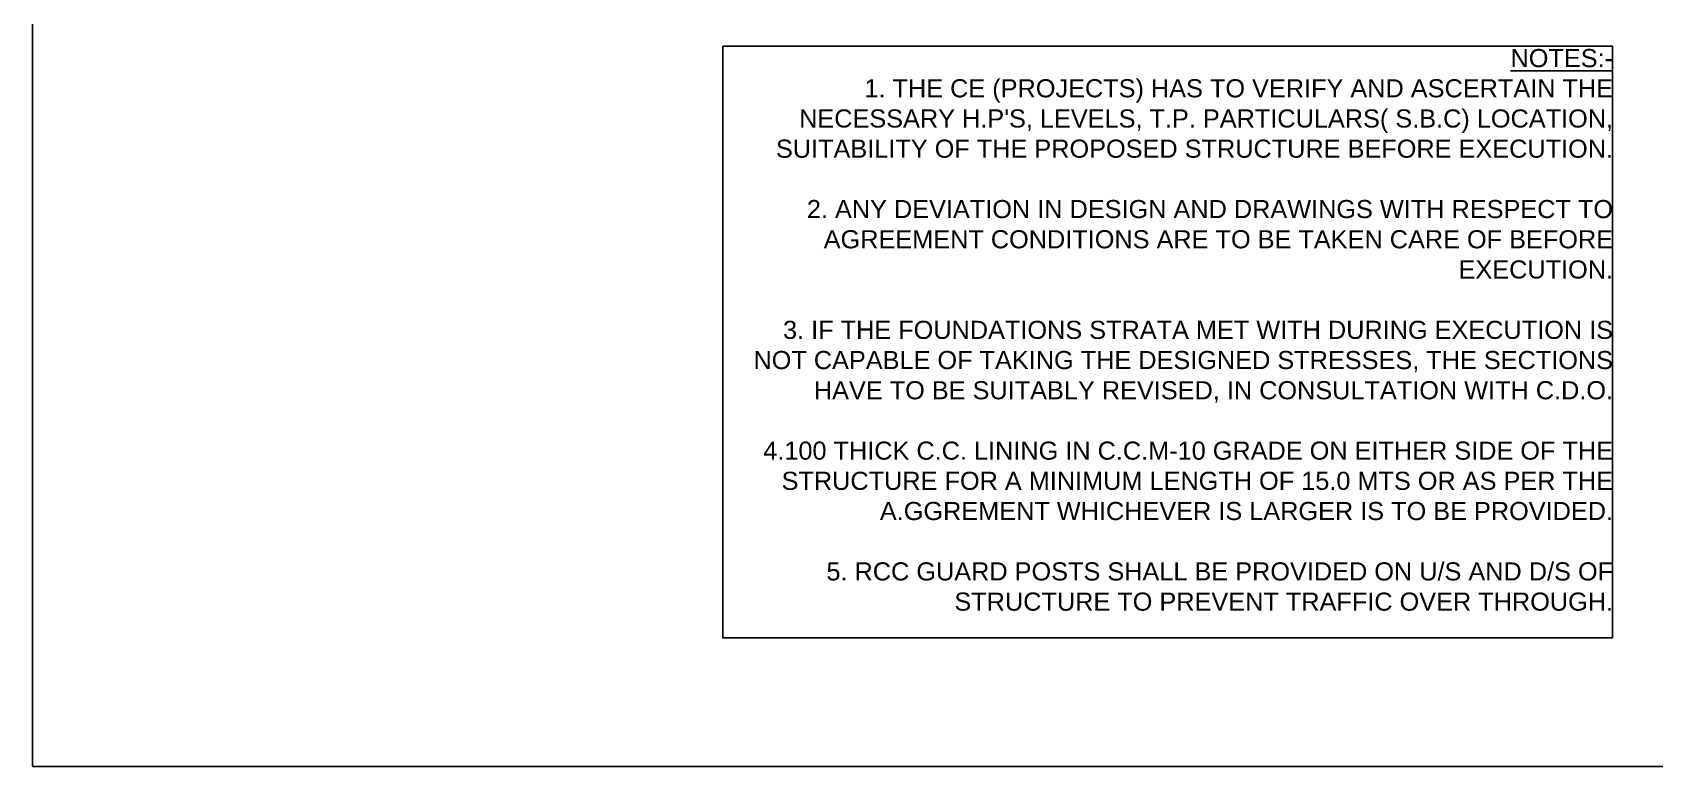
# Model space of a CAD drawing. Header units: millimetres. Extents: x 60706 to 78727, y 12317 to 23622.
# Drawn here: x 60706 to 66084, y 12317 to 14749 of the extents above; entities that cross this region are included whole.
import ezdxf

# ---------------------------------------------------------------- set-up
doc = ezdxf.new("R2010")
doc.units = ezdxf.units.MM
doc.header["$MEASUREMENT"] = 0
doc.linetypes.add('HIDDENX2', pattern=[0.75, 0.5, -0.25])
doc.layers.add('DRAWING', color=7, linetype='Continuous')
doc.styles.get("Standard").update_dxf_attribs({"font": 'ARIAL_1.TTF'})

msp = doc.modelspace()

# ---------------------------------------------------------------- linework, layer by layer
at = {"layer": 'DRAWING', "linetype": 'HIDDENX2'}
msp.add_lwpolyline([(60706.2, 23621.9), (77719.4, 23621.9), (77719.4, 12317.2), (60706.2, 12317.2)], close=True, dxfattribs=at)
at = {"layer": 'DRAWING'}
msp.add_lwpolyline([(62994.7, 14703.1), (65944.3, 14703.1), (65944.3, 12743.2), (62994.7, 12743.2)], close=True, dxfattribs=at)

# ---------------------------------------------------------------- texts
at = {"layer": 'DRAWING', "insert": (65946.6, 14793.9), "char_height": 60, "width": 2915.739, "attachment_point": 3}
msp.add_mtext(" \\P{\\LNOTES:-\\P}1. THE CE (PROJECTS) HAS TO VERIFY AND ASCERTAIN THE NECESSARY H.P'S, LEVELS, T.P. PARTICULARS( S.B.C) LOCATION, SUITABILITY OF THE PROPOSED STRUCTURE BEFORE EXECUTION.\\P \\P2. ANY DEVIATION IN DESIGN AND DRAWINGS WITH RESPECT TO AGREEMENT CONDITIONS ARE TO BE TAKEN CARE OF BEFORE EXECUTION. \\P\\P3. IF THE FOUNDATIONS STRATA MET WITH DURING EXECUTION IS NOT CAPABLE OF TAKING THE DESIGNED STRESSES, THE SECTIONS HAVE TO BE SUITABLY REVISED, IN CONSULTATION WITH C.D.O. \\P\\P4.100 THICK C.C. LINING IN C.C.M-10 GRADE ON EITHER SIDE OF THE STRUCTURE FOR A MINIMUM LENGTH OF 15.0 MTS OR AS PER THE A.GGREMENT WHICHEVER IS LARGER IS TO BE PROVIDED. \\P\\P5. RCC GUARD POSTS SHALL BE PROVIDED ON U/S AND D/S OF STRUCTURE TO PREVENT TRAFFIC OVER THROUGH. ", dxfattribs=at)

doc.saveas('drawing.dxf')
